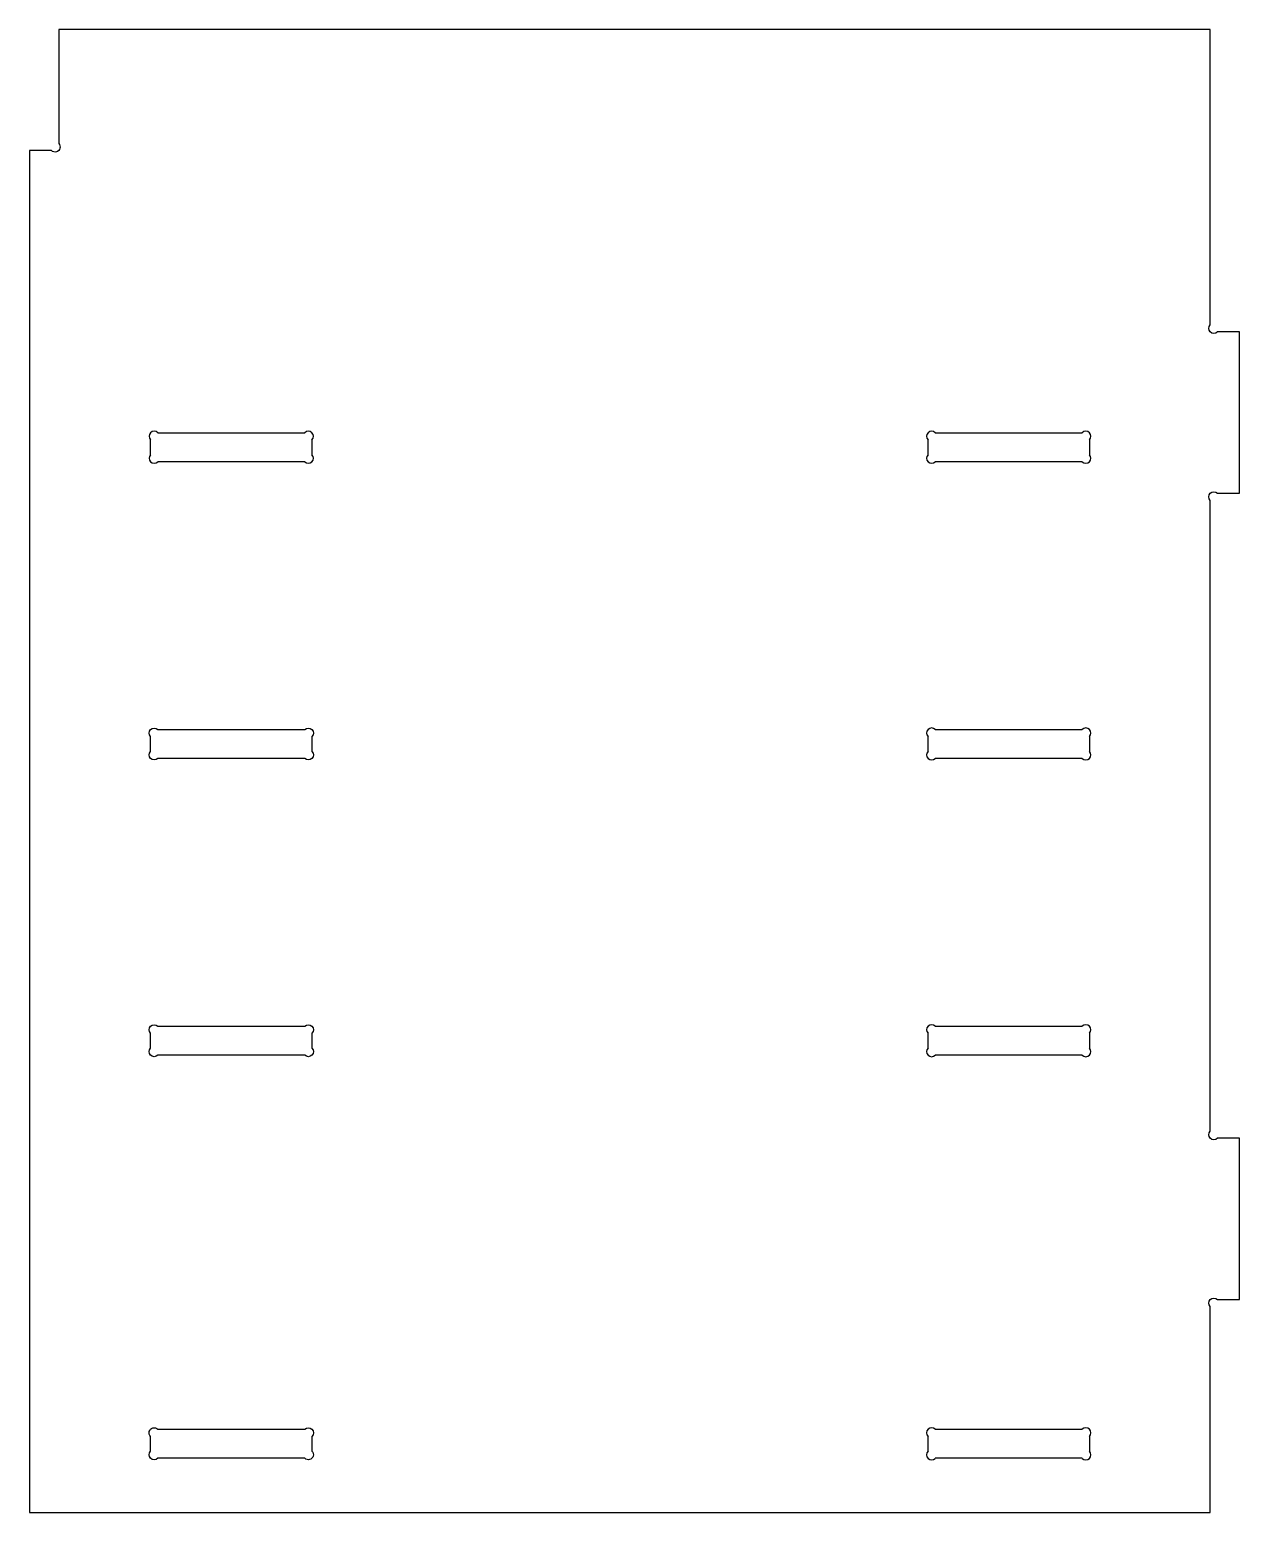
# Model space of a CAD drawing. Header units: inches. Extents: x -30 to 0, y -36.8 to 0.
import ezdxf

# ---------------------------------------------------------------- set-up
doc = ezdxf.new("R2010")
doc.units = ezdxf.units.IN
doc.layers.get('0').update_dxf_attribs({"linetype": 'CONTINUOUS'})

msp = doc.modelspace()

# ---------------------------------------------------------------- linework, layer by layer
for p, q in [((-27, -10.543), (-27, -10.177)), ((-26.823, -10), (-23.177, -10)), ((-23, -10.177), (-23, -10.543)), ((-7.72, -10.543), (-7.72, -10.177)), ((-7.543, -10), (-3.897, -10)), ((-3.72, -10.177), (-3.72, -10.543)), ((-23.177, -10.72), (-26.823, -10.72)), ((-3.897, -10.72), (-7.543, -10.72)), ((-7.72, -17.903), (-7.72, -17.537)), ((-7.543, -17.36), (-3.897, -17.36)), ((-3.72, -17.537), (-3.72, -17.903)), ((-3.897, -18.08), (-7.543, -18.08)), ((-7.72, -25.263), (-7.72, -24.897)), ((-7.543, -24.72), (-3.897, -24.72)), ((-3.72, -24.897), (-3.72, -25.263)), ((-3.897, -25.44), (-7.543, -25.44)), ((-7.72, -35.263), (-7.72, -34.897)), ((-7.543, -34.72), (-3.897, -34.72)), ((-3.72, -34.897), (-3.72, -35.263)), ((-3.897, -35.44), (-7.543, -35.44))]:
    msp.add_line(p, q)
for points in [[(-0.72, -31.677, -1), (-0.543, -31.5), (0, -31.5), (0, -27.5), (-0.543, -27.5, -1), (-0.72, -27.323), (-0.72, -11.677, -1), (-0.543, -11.5), (0, -11.5), (0, -7.5), (-0.543, -7.5, -1), (-0.72, -7.323), (-0.72, 0), (-29.28, 0), (-29.28, -2.823, -1), (-29.457, -3), (-30, -3), (-30, -36.78), (-0.72, -36.78)], [(-23.177, -17.36, -1), (-23, -17.537), (-23, -17.903, -1), (-23.177, -18.08), (-26.823, -18.08, -1), (-27, -17.903), (-27, -17.537, -1), (-26.823, -17.36)], [(-23.177, -24.72, -1), (-23, -24.897), (-23, -25.263, -1), (-23.177, -25.44), (-26.823, -25.44, -1), (-27, -25.263), (-27, -24.897, -1), (-26.823, -24.72)], [(-26.823, -35.44, -1), (-27, -35.263), (-27, -34.897, -1), (-26.823, -34.72), (-23.177, -34.72, -1), (-23, -34.897), (-23, -35.263, -1), (-23.177, -35.44)]]:
    msp.add_lwpolyline(points, format="xyb", close=True)
for centre, start, end in [((-26.912, -10.088), 45, 225), ((-23.088, -10.088), -45, 135), ((-7.632, -10.088), 45, 225), ((-3.808, -10.088), -45, 135), ((-26.912, -10.632), 135, 315), ((-23.088, -10.632), -135, 45), ((-7.632, -10.632), 135, 315), ((-3.808, -10.632), -135, 45), ((-7.632, -17.448), 45, 225), ((-3.808, -17.448), -45, 135), ((-7.632, -17.992), 135, 315), ((-3.808, -17.992), -135, 45), ((-7.632, -24.808), 45, 225), ((-3.808, -24.808), -45, 135), ((-7.632, -25.352), 135, 315), ((-3.808, -25.352), -135, 45), ((-7.632, -34.808), 45, 225), ((-3.808, -34.808), -45, 135), ((-7.632, -35.352), 135, 315), ((-3.808, -35.352), -135, 45)]:
    msp.add_arc(centre, 0.125, start, end)

doc.saveas('drawing.dxf')
